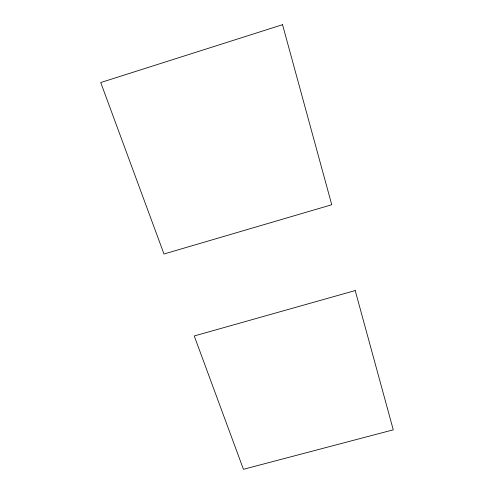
<?xml version="1.0" encoding="UTF-8"?>
<svg xmlns="http://www.w3.org/2000/svg" width="494" height="494" viewBox="0 0 494 494"><rect width="100%" height="100%" fill="white"/><g stroke="black" fill="none" stroke-linecap="round" stroke-linejoin="round"><path stroke-width="0.74" d="M282.543 24.7L100.733 82.541L163.996 254.002L331.752 204.744L282.543 24.7M355.205 290.565L194.241 335.969L243.437 469.3L393.267 429.829L355.205 290.565"/></g></svg>
